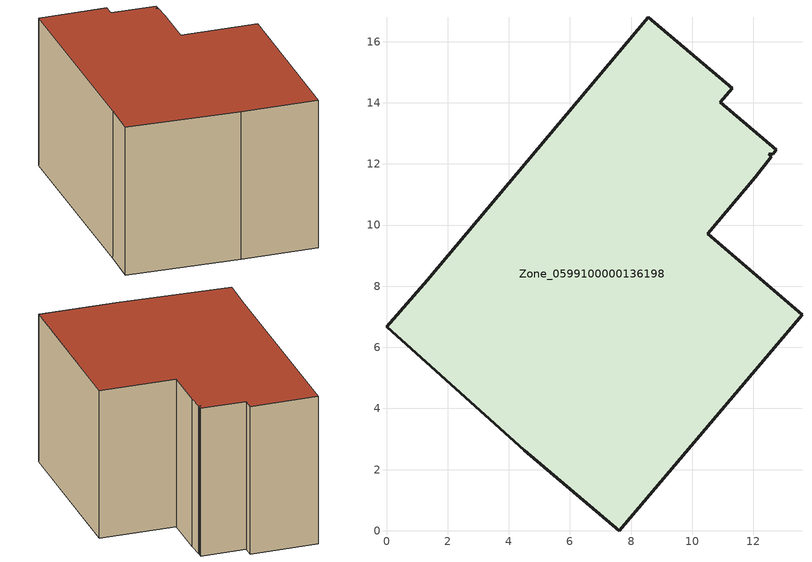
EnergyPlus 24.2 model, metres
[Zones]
Zone_0599100000136198
 floor ground (C_G): 12.51,12.32 12.58,12.24 12.07,11.56 10.52,9.71 13.59,7.07 7.62,0 4.51,2.63 0,6.68 1.33,8.2 8.56,16.8 11.32,14.48 10.93,14.02 12.75,12.47 12.66,12.34 z0
 wall outside (C_F): 11.32,14.48 8.56,16.8 1.33,8.2 0,6.68 4.51,2.63 7.62,0 13.59,7.07 10.52,9.71 12.07,11.56 12.58,12.24 12.51,12.32 12.66,12.34 12.75,12.47 10.93,14.02 11.32,14.48 z0:8.2
 roof outside (C_R): 12.58,12.24 12.51,12.32 12.66,12.34 12.75,12.47 10.93,14.02 11.32,14.48 8.56,16.8 1.33,8.2 0,6.68 4.51,2.63 7.62,0 13.59,7.07 10.52,9.71 12.07,11.56 z8.2
[BUILDING]
Pand.0599100000136198: North Axis=0; Terrain=City; Loads Convergence Tolerance Value=0.04; Temperature Convergence Tolerance Value=0.4; Solar Distribution=FullExterior; Maximum Number of Warmup Days=25; Minimum Number of Warmup Days=1
[Site:Location]
Rotterdam.The.Hague.AP_ZH_NLD Design_Conditions: Latitude=51.96; Longitude=4.45; Time Zone=1; Elevation=-4.5
[SITE:GROUNDTEMPERATURE:BUILDINGSURFACE]
18, 18, 18, 18, 18, 18, 18, 18, 18, 18, 18, 18
[MATERIAL] Thermal Absorptance=0.9; Solar Absorptance=0.7; Visible Absorptance=0.7
Name | Roughness | Thickness | Conductivity | Density | Specific Heat
G.TC.1946 | MediumSmooth | 0.15 | 1 | 540 | 1210
F.TC.1946 | Rough | 0.3 | 0.857143 | 1920 | 840
R.TC.1946 | MediumRough | 0.2 | 0.909091 | 1500 | 1000
[CONSTRUCTION]
C_G: G.TC.1946
C_F: F.TC.1946
C_R: R.TC.1946
[ZONE]
Zone_0599100000136198: Type=1; Multiplier=1; Ceiling Height=Autocalculate; Volume=Autocalculate; Floor Area=autocalculate; Part of Total Floor Area=Yes
[ZONEINFILTRATION:DESIGNFLOWRATE]
Infil_Zone_0599100000136198: Zone or ZoneList or Space or SpaceList=Zone_0599100000136198; Schedule=AlwaysOn; Design Flow Rate Calculation Method=Flow/Area; Flow Rate per Floor Area=0.003; Constant Term Coefficient=1; Temperature Term Coefficient=0; Velocity Term Coefficient=0; Velocity Squared Term Coefficient=0
[HVACTEMPLATE:ZONE:IDEALLOADSAIRSYSTEM]
Zone_0599100000136198: Maximum Heating Supply Air Temperature=50; Minimum Cooling Supply Air Temperature=13; Maximum Heating Supply Air Humidity Ratio=0.0156; Minimum Cooling Supply Air Humidity Ratio=0.0077; Heating Limit=NoLimit; Cooling Limit=NoLimit; Dehumidification Control Type=ConstantSensibleHeatRatio; Cooling Sensible Heat Ratio=0.7; Dehumidification Setpoint=60; Humidification Control Type=None; Humidification Setpoint=30; Outdoor Air Method=None; Outdoor Air Flow Rate per Person=0.00944; Outdoor Air Flow Rate per Zone Floor Area=0; Outdoor Air Flow Rate per Zone=0; Demand Controlled Ventilation Type=None; Outdoor Air Economizer Type=NoEconomizer; Heat Recovery Type=None; Sensible Heat Recovery Effectiveness=0.7; Latent Heat Recovery Effectiveness=0.65
[ZONECONTROL:THERMOSTAT]
ThermostatControl_Zone_0599100000136198: Zone or ZoneList=Zone_0599100000136198; Control Type Schedule=DualSetpointControlType; Control 1=Thermostat_Zone_0599100000136198; Temperature Difference Between Cutout And Setpoint=0
[THERMOSTATSETPOINT:DUALSETPOINT]
Thermostat_Zone_0599100000136198: Heating Setpoint Temperature Schedule=HeatingSetpoint_Zone_0599100000136198; Cooling Setpoint Temperature Schedule=CoolingSetpoint_Zone_0599100000136198
[SCHEDULE:COMPACT]
HeatingSetpoint_Zone_0599100000136198: Through: 12/31, For: AllDays, Until: 24:00, 21
CoolingSetpoint_Zone_0599100000136198: Through: 12/31, For: AllDays, Until: 24:00, 24
DualSetpointControlType: Through: 12/31, For: AllDays, Until: 24:00, 4
AlwaysOn: Through: 12/31, For: AllDays, Until: 24:00, 1
